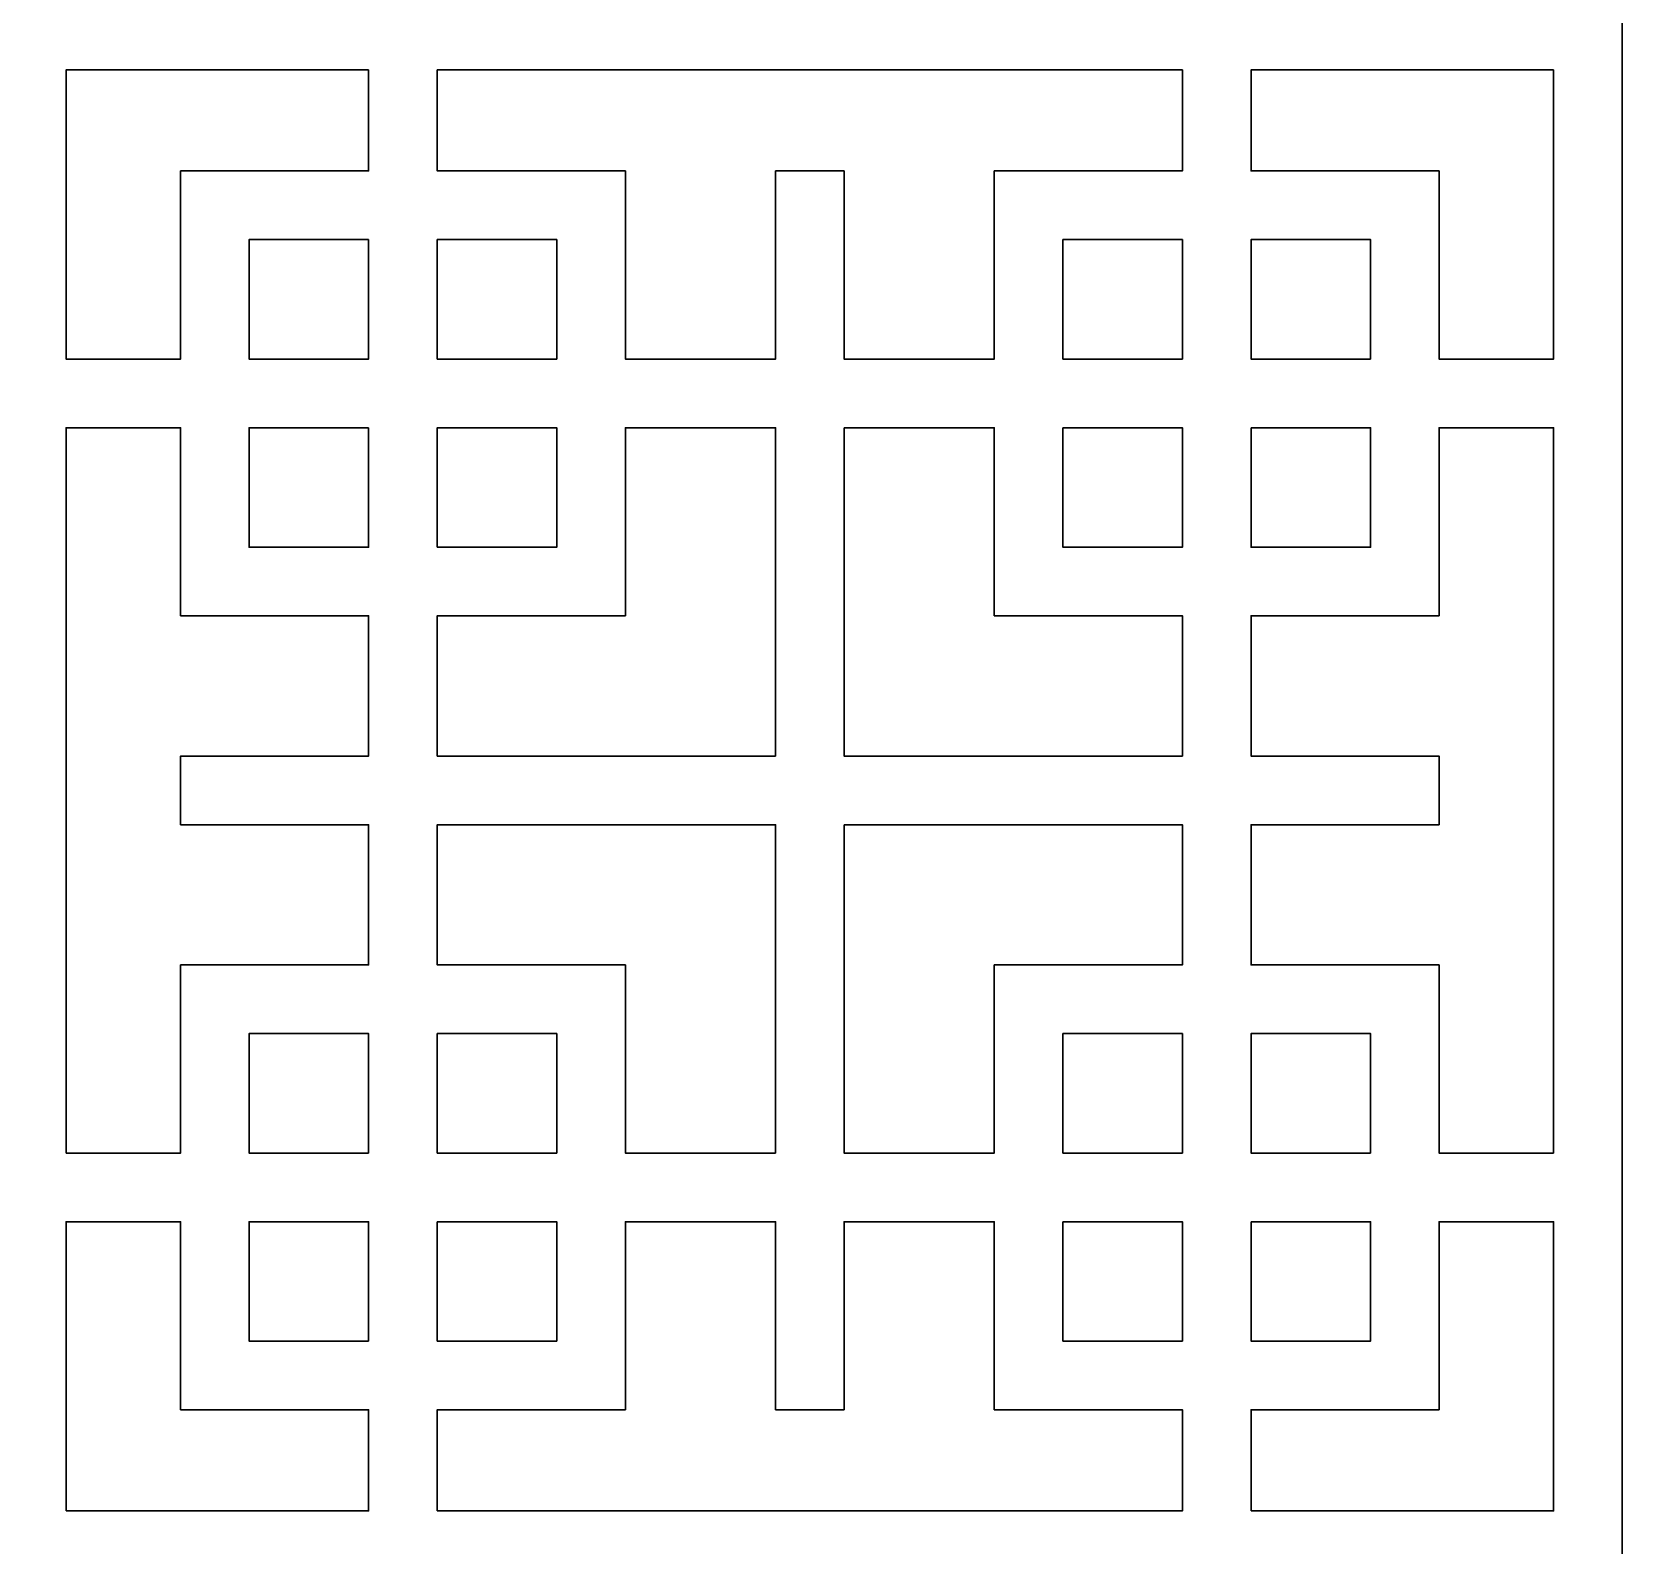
# Model space of a CAD drawing. Header units: centimetres. Extents: x -27 to -22.3, y -9 to 9.
# Drawn here: x -24.642 to -22.286, y 4.475 to 6.718 of the extents above; entities that cross this region are included whole.
import ezdxf

# ---------------------------------------------------------------- set-up
doc = ezdxf.new("R2010")
doc.units = ezdxf.units.CM
doc.header["$MEASUREMENT"] = 0
doc.layers.add('layer 1', color=7, linetype='Continuous')

msp = doc.modelspace()

# ---------------------------------------------------------------- linework, layer by layer
at = {"layer": 'layer 1', "color": 250, "lineweight": 30}
for points, knots in [([(-22.28554, -8.95302), (-22.28554, -8.95302), (-22.28554, -8.89854), (-22.28554, -8.89854), (-22.28554, -8.89854), (-22.28554, -8.89854), (-22.28554, -6.7628), (-22.28554, -6.7628), (-22.28554, -6.7628), (-22.28554, -6.7628), (-22.28554, -6.73569), (-22.28554, -6.73569), (-22.28554, -6.73569), (-22.28554, -6.73569), (-22.28554, -6.71561), (-22.28554, -6.71561), (-22.28554, -6.71561), (-22.28554, -6.71561), (-22.28554, -6.66112), (-22.28554, -6.66112), (-22.28554, -6.66112), (-22.28554, -6.66112), (-22.28554, -4.52539), (-22.28554, -4.52539), (-22.28554, -4.52539), (-22.28554, -4.52539), (-22.28554, -4.49828), (-22.28554, -4.49828), (-22.28554, -4.49828), (-22.28554, -4.49828), (-22.28554, -4.4782), (-22.28554, -4.4782), (-22.28554, -4.4782), (-22.28554, -4.4782), (-22.28554, -4.42371), (-22.28554, -4.42371), (-22.28554, -4.42371), (-22.28554, -4.42371), (-22.28554, -2.28798), (-22.28554, -2.28798), (-22.28554, -2.28798), (-22.28554, -2.28798), (-22.28554, -2.26087), (-22.28554, -2.26087), (-22.28554, -2.26087), (-22.28554, -2.26087), (-22.28554, -2.24079), (-22.28554, -2.24079), (-22.28554, -2.24079), (-22.28554, -2.24079), (-22.28554, -2.1863), (-22.28554, -2.1863), (-22.28554, -2.1863), (-22.28554, -2.1863), (-22.28554, -0.05056), (-22.28554, -0.05056), (-22.28554, -0.05056), (-22.28554, -0.05056), (-22.28554, -0.02345), (-22.28554, -0.02345), (-22.28554, -0.02345), (-22.28554, -0.02345), (-22.28554, -0.00337), (-22.28554, -0.00337), (-22.28554, -0.00337), (-22.28554, -0.00337), (-22.28554, 0.05111), (-22.28554, 0.05111), (-22.28554, 0.05111), (-22.28554, 0.05111), (-22.28554, 2.18685), (-22.28554, 2.18685), (-22.28554, 2.18685), (-22.28554, 2.18685), (-22.28554, 2.21396), (-22.28554, 2.21396), (-22.28554, 2.21396), (-22.28554, 2.21396), (-22.28554, 2.23404), (-22.28554, 2.23404), (-22.28554, 2.23404), (-22.28554, 2.23404), (-22.28554, 2.28853), (-22.28554, 2.28853), (-22.28554, 2.28853), (-22.28554, 2.28853), (-22.28554, 4.42426), (-22.28554, 4.42426), (-22.28554, 4.42426), (-22.28554, 4.42426), (-22.28554, 4.45137), (-22.28554, 4.45137), (-22.28554, 4.45137), (-22.28554, 4.45137), (-22.28554, 4.47145), (-22.28554, 4.47145), (-22.28554, 4.47145), (-22.28554, 4.47145), (-22.28554, 4.52594), (-22.28554, 4.52594), (-22.28554, 4.52594), (-22.28554, 4.52594), (-22.28554, 6.66167), (-22.28554, 6.66167), (-22.28554, 6.66167), (-22.28554, 6.66167), (-22.28554, 6.68878), (-22.28554, 6.68878), (-22.28554, 6.68878), (-22.28554, 6.68878), (-22.28554, 6.70887), (-22.28554, 6.70887), (-22.28554, 6.70887), (-22.28554, 6.70887), (-22.28554, 6.76335), (-22.28554, 6.76335), (-22.28554, 6.76335), (-22.28554, 6.76335), (-22.28554, 8.89909), (-22.28554, 8.89909), (-22.28554, 8.89909), (-22.28554, 8.89909), (-22.28554, 8.9262), (-22.28554, 8.9262), (-22.28554, 8.9262), (-22.28554, 8.9262), (-22.28554, 9.00076), (-22.28554, 9.00076), (-22.28554, 9.00076), (-22.28554, 9.00076), (-26.99914, 9.00076), (-26.99914, 9.00076), (-26.99914, 9.00076), (-26.99914, 9.00076), (-26.99914, 8.9262), (-26.99914, 8.9262), (-26.99914, 8.9262), (-26.99914, 8.9262), (-26.99914, 8.89909), (-26.99914, 8.89909), (-26.99914, 8.89909), (-26.99914, 8.89909), (-26.99914, 6.76335), (-26.99914, 6.76335), (-26.99914, 6.76335), (-26.99914, 6.76335), (-26.99914, 6.74882), (-26.99914, 6.74882), (-26.99914, 6.74882), (-26.99914, 6.74882), (-26.99914, 6.68878), (-26.99914, 6.68878), (-26.99914, 6.68878), (-26.99914, 6.68878), (-26.99914, 6.66167), (-26.99914, 6.66167), (-26.99914, 6.66167), (-26.99914, 6.66167), (-26.99914, 4.52594), (-26.99914, 4.52594), (-26.99914, 4.52594), (-26.99914, 4.52594), (-26.99914, 4.5114), (-26.99914, 4.5114), (-26.99914, 4.5114), (-26.99914, 4.5114), (-26.99914, 4.45137), (-26.99914, 4.45137), (-26.99914, 4.45137), (-26.99914, 4.45137), (-26.99914, 4.42426), (-26.99914, 4.42426), (-26.99914, 4.42426), (-26.99914, 4.42426), (-26.99914, 2.28853), (-26.99914, 2.28853), (-26.99914, 2.28853), (-26.99914, 2.28853), (-26.99914, 2.27399), (-26.99914, 2.27399), (-26.99914, 2.27399), (-26.99914, 2.27399), (-26.99914, 2.21396), (-26.99914, 2.21396), (-26.99914, 2.21396), (-26.99914, 2.21396), (-26.99914, 2.18685), (-26.99914, 2.18685), (-26.99914, 2.18685), (-26.99914, 2.18685), (-26.99914, 0.05111), (-26.99914, 0.05111), (-26.99914, 0.05111), (-26.99914, 0.05111), (-26.99914, 0.03658), (-26.99914, 0.03658), (-26.99914, 0.03658), (-26.99914, 0.03658), (-26.99914, -0.02345), (-26.99914, -0.02345), (-26.99914, -0.02345), (-26.99914, -0.02345), (-26.99914, -0.05056), (-26.99914, -0.05056), (-26.99914, -0.05056), (-26.99914, -0.05056), (-26.99914, -2.1863), (-26.99914, -2.1863), (-26.99914, -2.1863), (-26.99914, -2.1863), (-26.99914, -2.20083), (-26.99914, -2.20083), (-26.99914, -2.20083), (-26.99914, -2.20083), (-26.99914, -2.26087), (-26.99914, -2.26087), (-26.99914, -2.26087), (-26.99914, -2.26087), (-26.99914, -2.28798), (-26.99914, -2.28798), (-26.99914, -2.28798), (-26.99914, -2.28798), (-26.99914, -4.42371), (-26.99914, -4.42371), (-26.99914, -4.42371), (-26.99914, -4.42371), (-26.99914, -4.43825), (-26.99914, -4.43825), (-26.99914, -4.43825), (-26.99914, -4.43825), (-26.99914, -4.49828), (-26.99914, -4.49828), (-26.99914, -4.49828), (-26.99914, -4.49828), (-26.99914, -4.52539), (-26.99914, -4.52539), (-26.99914, -4.52539), (-26.99914, -4.52539), (-26.99914, -6.66112), (-26.99914, -6.66112), (-26.99914, -6.66112), (-26.99914, -6.66112), (-26.99914, -6.67566), (-26.99914, -6.67566), (-26.99914, -6.67566), (-26.99914, -6.67566), (-26.99914, -6.73569), (-26.99914, -6.73569), (-26.99914, -6.73569), (-26.99914, -6.73569), (-26.99914, -6.7628), (-26.99914, -6.7628), (-26.99914, -6.7628), (-26.99914, -6.7628), (-26.99914, -8.89854), (-26.99914, -8.89854), (-26.99914, -8.89854), (-26.99914, -8.89854), (-26.99914, -8.91307), (-26.99914, -8.91307), (-26.99914, -8.91307), (-26.99914, -8.91307), (-26.99914, -9.00021), (-26.99914, -9.00021), (-26.99914, -9.00021), (-26.99914, -9.00021), (-22.28554, -9.00021), (-22.28554, -9.00021), (-22.28554, -9.00021), (-22.28554, -9.00021), (-22.28554, -8.95302), (-22.28554, -8.95302)], [0, 0, 0, 0, 0.0144928, 0.0144928, 0.0144928, 0.0144928, 0.0289855, 0.0289855, 0.0289855, 0.0289855, 0.0434783, 0.0434783, 0.0434783, 0.0434783, 0.057971, 0.057971, 0.057971, 0.057971, 0.0724638, 0.0724638, 0.0724638, 0.0724638, 0.0869565, 0.0869565, 0.0869565, 0.0869565, 0.1014493, 0.1014493, 0.1014493, 0.1014493, 0.115942, 0.115942, 0.115942, 0.115942, 0.1304348, 0.1304348, 0.1304348, 0.1304348, 0.1449275, 0.1449275, 0.1449275, 0.1449275, 0.1594203, 0.1594203, 0.1594203, 0.1594203, 0.173913, 0.173913, 0.173913, 0.173913, 0.1884058, 0.1884058, 0.1884058, 0.1884058, 0.2028986, 0.2028986, 0.2028986, 0.2028986, 0.2173913, 0.2173913, 0.2173913, 0.2173913, 0.2318841, 0.2318841, 0.2318841, 0.2318841, 0.2463768, 0.2463768, 0.2463768, 0.2463768, 0.2608696, 0.2608696, 0.2608696, 0.2608696, 0.2753623, 0.2753623, 0.2753623, 0.2753623, 0.2898551, 0.2898551, 0.2898551, 0.2898551, 0.3043478, 0.3043478, 0.3043478, 0.3043478, 0.3188406, 0.3188406, 0.3188406, 0.3188406, 0.3333333, 0.3333333, 0.3333333, 0.3333333, 0.3478261, 0.3478261, 0.3478261, 0.3478261, 0.3623188, 0.3623188, 0.3623188, 0.3623188, 0.3768116, 0.3768116, 0.3768116, 0.3768116, 0.3913043, 0.3913043, 0.3913043, 0.3913043, 0.4057971, 0.4057971, 0.4057971, 0.4057971, 0.4202899, 0.4202899, 0.4202899, 0.4202899, 0.4347826, 0.4347826, 0.4347826, 0.4347826, 0.4492754, 0.4492754, 0.4492754, 0.4492754, 0.4637681, 0.4637681, 0.4637681, 0.4637681, 0.4782609, 0.4782609, 0.4782609, 0.4782609, 0.4927536, 0.4927536, 0.4927536, 0.4927536, 0.5072464, 0.5072464, 0.5072464, 0.5072464, 0.5217391, 0.5217391, 0.5217391, 0.5217391, 0.5362319, 0.5362319, 0.5362319, 0.5362319, 0.5507246, 0.5507246, 0.5507246, 0.5507246, 0.5652174, 0.5652174, 0.5652174, 0.5652174, 0.5797101, 0.5797101, 0.5797101, 0.5797101, 0.5942029, 0.5942029, 0.5942029, 0.5942029, 0.6086957, 0.6086957, 0.6086957, 0.6086957, 0.6231884, 0.6231884, 0.6231884, 0.6231884, 0.6376812, 0.6376812, 0.6376812, 0.6376812, 0.6521739, 0.6521739, 0.6521739, 0.6521739, 0.6666667, 0.6666667, 0.6666667, 0.6666667, 0.6811594, 0.6811594, 0.6811594, 0.6811594, 0.6956522, 0.6956522, 0.6956522, 0.6956522, 0.7101449, 0.7101449, 0.7101449, 0.7101449, 0.7246377, 0.7246377, 0.7246377, 0.7246377, 0.7391304, 0.7391304, 0.7391304, 0.7391304, 0.7536232, 0.7536232, 0.7536232, 0.7536232, 0.7681159, 0.7681159, 0.7681159, 0.7681159, 0.7826087, 0.7826087, 0.7826087, 0.7826087, 0.7971014, 0.7971014, 0.7971014, 0.7971014, 0.8115942, 0.8115942, 0.8115942, 0.8115942, 0.826087, 0.826087, 0.826087, 0.826087, 0.8405797, 0.8405797, 0.8405797, 0.8405797, 0.8550725, 0.8550725, 0.8550725, 0.8550725, 0.8695652, 0.8695652, 0.8695652, 0.8695652, 0.884058, 0.884058, 0.884058, 0.884058, 0.8985507, 0.8985507, 0.8985507, 0.8985507, 0.9130435, 0.9130435, 0.9130435, 0.9130435, 0.9275362, 0.9275362, 0.9275362, 0.9275362, 0.942029, 0.942029, 0.942029, 0.942029, 0.9565217, 0.9565217, 0.9565217, 0.9565217, 0.9710145, 0.9710145, 0.9710145, 0.9710145, 1, 1, 1, 1]), ([(-24.14315, 6.66167), (-24.14315, 6.66167), (-24.14315, 6.5118), (-24.14315, 6.5118), (-24.14315, 6.5118), (-24.14315, 6.5118), (-24.42192, 6.5118), (-24.42192, 6.5118), (-24.42192, 6.5118), (-24.42192, 6.5118), (-24.42192, 6.23303), (-24.42192, 6.23303), (-24.42192, 6.23303), (-24.42192, 6.23303), (-24.5915, 6.23303), (-24.5915, 6.23303), (-24.5915, 6.23303), (-24.5915, 6.23303), (-24.5915, 6.66167), (-24.5915, 6.66167), (-24.5915, 6.66167), (-24.5915, 6.66167), (-24.14315, 6.66167), (-24.14315, 6.66167)], [0, 0, 0, 0, 0.1428571, 0.1428571, 0.1428571, 0.1428571, 0.2857143, 0.2857143, 0.2857143, 0.2857143, 0.4285714, 0.4285714, 0.4285714, 0.4285714, 0.5714286, 0.5714286, 0.5714286, 0.5714286, 0.7142857, 0.7142857, 0.7142857, 0.7142857, 1, 1, 1, 1]), ([(-22.93724, 6.66167), (-22.93724, 6.66167), (-22.93724, 6.5118), (-22.93724, 6.5118), (-22.93724, 6.5118), (-22.93724, 6.5118), (-23.21601, 6.5118), (-23.21601, 6.5118), (-23.21601, 6.5118), (-23.21601, 6.5118), (-23.21601, 6.23303), (-23.21601, 6.23303), (-23.21601, 6.23303), (-23.21601, 6.23303), (-23.43852, 6.23303), (-23.43852, 6.23303), (-23.43852, 6.23303), (-23.43852, 6.23303), (-23.43852, 6.5118), (-23.43852, 6.5118), (-23.43852, 6.5118), (-23.43852, 6.5118), (-23.5402, 6.5118), (-23.5402, 6.5118), (-23.5402, 6.5118), (-23.5402, 6.5118), (-23.5402, 6.23303), (-23.5402, 6.23303), (-23.5402, 6.23303), (-23.5402, 6.23303), (-23.76271, 6.23303), (-23.76271, 6.23303), (-23.76271, 6.23303), (-23.76271, 6.23303), (-23.76271, 6.5118), (-23.76271, 6.5118), (-23.76271, 6.5118), (-23.76271, 6.5118), (-24.04148, 6.5118), (-24.04148, 6.5118), (-24.04148, 6.5118), (-24.04148, 6.5118), (-24.04148, 6.66167), (-24.04148, 6.66167), (-24.04148, 6.66167), (-24.04148, 6.66167), (-22.93724, 6.66167), (-22.93724, 6.66167)], [0, 0, 0, 0, 0.0769231, 0.0769231, 0.0769231, 0.0769231, 0.1538462, 0.1538462, 0.1538462, 0.1538462, 0.2307692, 0.2307692, 0.2307692, 0.2307692, 0.3076923, 0.3076923, 0.3076923, 0.3076923, 0.3846154, 0.3846154, 0.3846154, 0.3846154, 0.4615385, 0.4615385, 0.4615385, 0.4615385, 0.5384615, 0.5384615, 0.5384615, 0.5384615, 0.6153846, 0.6153846, 0.6153846, 0.6153846, 0.6923077, 0.6923077, 0.6923077, 0.6923077, 0.7692308, 0.7692308, 0.7692308, 0.7692308, 0.8461538, 0.8461538, 0.8461538, 0.8461538, 1, 1, 1, 1]), ([(-22.38722, 6.66167), (-22.38722, 6.66167), (-22.38722, 6.23303), (-22.38722, 6.23303), (-22.38722, 6.23303), (-22.38722, 6.23303), (-22.5568, 6.23303), (-22.5568, 6.23303), (-22.5568, 6.23303), (-22.5568, 6.23303), (-22.5568, 6.5118), (-22.5568, 6.5118), (-22.5568, 6.5118), (-22.5568, 6.5118), (-22.83557, 6.5118), (-22.83557, 6.5118), (-22.83557, 6.5118), (-22.83557, 6.5118), (-22.83557, 6.66167), (-22.83557, 6.66167), (-22.83557, 6.66167), (-22.83557, 6.66167), (-22.38722, 6.66167), (-22.38722, 6.66167)], [0, 0, 0, 0, 0.1428571, 0.1428571, 0.1428571, 0.1428571, 0.2857143, 0.2857143, 0.2857143, 0.2857143, 0.4285714, 0.4285714, 0.4285714, 0.4285714, 0.5714286, 0.5714286, 0.5714286, 0.5714286, 0.7142857, 0.7142857, 0.7142857, 0.7142857, 1, 1, 1, 1]), ([(-24.14315, 6.41012), (-24.14315, 6.41012), (-24.14315, 6.23303), (-24.14315, 6.23303), (-24.14315, 6.23303), (-24.14315, 6.23303), (-24.32024, 6.23303), (-24.32024, 6.23303), (-24.32024, 6.23303), (-24.32024, 6.23303), (-24.32024, 6.41012), (-24.32024, 6.41012), (-24.32024, 6.41012), (-24.32024, 6.41012), (-24.14315, 6.41012), (-24.14315, 6.41012)], [0, 0, 0, 0, 0.2, 0.2, 0.2, 0.2, 0.4, 0.4, 0.4, 0.4, 0.6, 0.6, 0.6, 0.6, 1, 1, 1, 1]), ([(-24.04148, 6.23303), (-24.04148, 6.23303), (-24.04148, 6.41012), (-24.04148, 6.41012), (-24.04148, 6.41012), (-24.04148, 6.41012), (-23.86439, 6.41012), (-23.86439, 6.41012), (-23.86439, 6.41012), (-23.86439, 6.41012), (-23.86439, 6.23303), (-23.86439, 6.23303), (-23.86439, 6.23303), (-23.86439, 6.23303), (-24.04148, 6.23303), (-24.04148, 6.23303)], [0, 0, 0, 0, 0.2, 0.2, 0.2, 0.2, 0.4, 0.4, 0.4, 0.4, 0.6, 0.6, 0.6, 0.6, 1, 1, 1, 1]), ([(-22.93724, 6.23303), (-22.93724, 6.23303), (-23.11433, 6.23303), (-23.11433, 6.23303), (-23.11433, 6.23303), (-23.11433, 6.23303), (-23.11433, 6.41012), (-23.11433, 6.41012), (-23.11433, 6.41012), (-23.11433, 6.41012), (-22.93724, 6.41012), (-22.93724, 6.41012), (-22.93724, 6.41012), (-22.93724, 6.41012), (-22.93724, 6.23303), (-22.93724, 6.23303)], [0, 0, 0, 0, 0.2, 0.2, 0.2, 0.2, 0.4, 0.4, 0.4, 0.4, 0.6, 0.6, 0.6, 0.6, 1, 1, 1, 1]), ([(-22.65848, 6.23303), (-22.65848, 6.23303), (-22.83557, 6.23303), (-22.83557, 6.23303), (-22.83557, 6.23303), (-22.83557, 6.23303), (-22.83557, 6.41012), (-22.83557, 6.41012), (-22.83557, 6.41012), (-22.83557, 6.41012), (-22.65848, 6.41012), (-22.65848, 6.41012), (-22.65848, 6.41012), (-22.65848, 6.41012), (-22.65848, 6.23303), (-22.65848, 6.23303)], [0, 0, 0, 0, 0.2, 0.2, 0.2, 0.2, 0.4, 0.4, 0.4, 0.4, 0.6, 0.6, 0.6, 0.6, 1, 1, 1, 1]), ([(-24.5915, 5.05626), (-24.5915, 5.05626), (-24.5915, 6.13135), (-24.5915, 6.13135), (-24.5915, 6.13135), (-24.5915, 6.13135), (-24.42192, 6.13135), (-24.42192, 6.13135), (-24.42192, 6.13135), (-24.42192, 6.13135), (-24.42192, 5.85259), (-24.42192, 5.85259), (-24.42192, 5.85259), (-24.42192, 5.85259), (-24.14315, 5.85259), (-24.14315, 5.85259), (-24.14315, 5.85259), (-24.14315, 5.85259), (-24.14315, 5.64464), (-24.14315, 5.64464), (-24.14315, 5.64464), (-24.14315, 5.64464), (-24.42192, 5.64464), (-24.42192, 5.64464), (-24.42192, 5.64464), (-24.42192, 5.64464), (-24.42192, 5.54296), (-24.42192, 5.54296), (-24.42192, 5.54296), (-24.42192, 5.54296), (-24.14315, 5.54296), (-24.14315, 5.54296), (-24.14315, 5.54296), (-24.14315, 5.54296), (-24.14315, 5.33503), (-24.14315, 5.33503), (-24.14315, 5.33503), (-24.14315, 5.33503), (-24.42192, 5.33503), (-24.42192, 5.33503), (-24.42192, 5.33503), (-24.42192, 5.33503), (-24.42192, 5.05626), (-24.42192, 5.05626), (-24.42192, 5.05626), (-24.42192, 5.05626), (-24.5915, 5.05626), (-24.5915, 5.05626)], [0, 0, 0, 0, 0.0769231, 0.0769231, 0.0769231, 0.0769231, 0.1538462, 0.1538462, 0.1538462, 0.1538462, 0.2307692, 0.2307692, 0.2307692, 0.2307692, 0.3076923, 0.3076923, 0.3076923, 0.3076923, 0.3846154, 0.3846154, 0.3846154, 0.3846154, 0.4615385, 0.4615385, 0.4615385, 0.4615385, 0.5384615, 0.5384615, 0.5384615, 0.5384615, 0.6153846, 0.6153846, 0.6153846, 0.6153846, 0.6923077, 0.6923077, 0.6923077, 0.6923077, 0.7692308, 0.7692308, 0.7692308, 0.7692308, 0.8461538, 0.8461538, 0.8461538, 0.8461538, 1, 1, 1, 1]), ([(-24.14315, 6.13135), (-24.14315, 6.13135), (-24.14315, 5.95426), (-24.14315, 5.95426), (-24.14315, 5.95426), (-24.14315, 5.95426), (-24.32024, 5.95426), (-24.32024, 5.95426), (-24.32024, 5.95426), (-24.32024, 5.95426), (-24.32024, 6.13135), (-24.32024, 6.13135), (-24.32024, 6.13135), (-24.32024, 6.13135), (-24.14315, 6.13135), (-24.14315, 6.13135)], [0, 0, 0, 0, 0.2, 0.2, 0.2, 0.2, 0.4, 0.4, 0.4, 0.4, 0.6, 0.6, 0.6, 0.6, 1, 1, 1, 1]), ([(-23.5402, 5.64464), (-23.5402, 5.64464), (-23.5402, 6.13135), (-23.5402, 6.13135), (-23.5402, 6.13135), (-23.5402, 6.13135), (-23.76271, 6.13135), (-23.76271, 6.13135), (-23.76271, 6.13135), (-23.76271, 6.13135), (-23.76271, 5.85259), (-23.76271, 5.85259), (-23.76271, 5.85259), (-23.76271, 5.85259), (-24.04148, 5.85259), (-24.04148, 5.85259), (-24.04148, 5.85259), (-24.04148, 5.85259), (-24.04148, 5.64464), (-24.04148, 5.64464), (-24.04148, 5.64464), (-24.04148, 5.64464), (-23.5402, 5.64464), (-23.5402, 5.64464)], [0, 0, 0, 0, 0.1428571, 0.1428571, 0.1428571, 0.1428571, 0.2857143, 0.2857143, 0.2857143, 0.2857143, 0.4285714, 0.4285714, 0.4285714, 0.4285714, 0.5714286, 0.5714286, 0.5714286, 0.5714286, 0.7142857, 0.7142857, 0.7142857, 0.7142857, 1, 1, 1, 1]), ([(-24.04148, 5.95426), (-24.04148, 5.95426), (-24.04148, 6.13135), (-24.04148, 6.13135), (-24.04148, 6.13135), (-24.04148, 6.13135), (-23.86439, 6.13135), (-23.86439, 6.13135), (-23.86439, 6.13135), (-23.86439, 6.13135), (-23.86439, 5.95426), (-23.86439, 5.95426), (-23.86439, 5.95426), (-23.86439, 5.95426), (-24.04148, 5.95426), (-24.04148, 5.95426)], [0, 0, 0, 0, 0.2, 0.2, 0.2, 0.2, 0.4, 0.4, 0.4, 0.4, 0.6, 0.6, 0.6, 0.6, 1, 1, 1, 1]), ([(-23.43852, 6.13135), (-23.43852, 6.13135), (-23.43852, 5.64464), (-23.43852, 5.64464), (-23.43852, 5.64464), (-23.43852, 5.64464), (-22.93724, 5.64464), (-22.93724, 5.64464), (-22.93724, 5.64464), (-22.93724, 5.64464), (-22.93724, 5.85259), (-22.93724, 5.85259), (-22.93724, 5.85259), (-22.93724, 5.85259), (-23.21601, 5.85259), (-23.21601, 5.85259), (-23.21601, 5.85259), (-23.21601, 5.85259), (-23.21601, 6.13135), (-23.21601, 6.13135), (-23.21601, 6.13135), (-23.21601, 6.13135), (-23.43852, 6.13135), (-23.43852, 6.13135)], [0, 0, 0, 0, 0.1428571, 0.1428571, 0.1428571, 0.1428571, 0.2857143, 0.2857143, 0.2857143, 0.2857143, 0.4285714, 0.4285714, 0.4285714, 0.4285714, 0.5714286, 0.5714286, 0.5714286, 0.5714286, 0.7142857, 0.7142857, 0.7142857, 0.7142857, 1, 1, 1, 1]), ([(-23.11433, 6.13135), (-23.11433, 6.13135), (-22.93724, 6.13135), (-22.93724, 6.13135), (-22.93724, 6.13135), (-22.93724, 6.13135), (-22.93724, 5.95426), (-22.93724, 5.95426), (-22.93724, 5.95426), (-22.93724, 5.95426), (-23.11433, 5.95426), (-23.11433, 5.95426), (-23.11433, 5.95426), (-23.11433, 5.95426), (-23.11433, 6.13135), (-23.11433, 6.13135)], [0, 0, 0, 0, 0.2, 0.2, 0.2, 0.2, 0.4, 0.4, 0.4, 0.4, 0.6, 0.6, 0.6, 0.6, 1, 1, 1, 1]), ([(-22.38722, 5.05626), (-22.38722, 5.05626), (-22.5568, 5.05626), (-22.5568, 5.05626), (-22.5568, 5.05626), (-22.5568, 5.05626), (-22.5568, 5.33503), (-22.5568, 5.33503), (-22.5568, 5.33503), (-22.5568, 5.33503), (-22.83557, 5.33503), (-22.83557, 5.33503), (-22.83557, 5.33503), (-22.83557, 5.33503), (-22.83557, 5.54296), (-22.83557, 5.54296), (-22.83557, 5.54296), (-22.83557, 5.54296), (-22.5568, 5.54296), (-22.5568, 5.54296), (-22.5568, 5.54296), (-22.5568, 5.54296), (-22.5568, 5.64464), (-22.5568, 5.64464), (-22.5568, 5.64464), (-22.5568, 5.64464), (-22.83557, 5.64464), (-22.83557, 5.64464), (-22.83557, 5.64464), (-22.83557, 5.64464), (-22.83557, 5.85259), (-22.83557, 5.85259), (-22.83557, 5.85259), (-22.83557, 5.85259), (-22.5568, 5.85259), (-22.5568, 5.85259), (-22.5568, 5.85259), (-22.5568, 5.85259), (-22.5568, 6.13135), (-22.5568, 6.13135), (-22.5568, 6.13135), (-22.5568, 6.13135), (-22.38722, 6.13135), (-22.38722, 6.13135), (-22.38722, 6.13135), (-22.38722, 6.13135), (-22.38722, 5.05626), (-22.38722, 5.05626)], [0, 0, 0, 0, 0.0769231, 0.0769231, 0.0769231, 0.0769231, 0.1538462, 0.1538462, 0.1538462, 0.1538462, 0.2307692, 0.2307692, 0.2307692, 0.2307692, 0.3076923, 0.3076923, 0.3076923, 0.3076923, 0.3846154, 0.3846154, 0.3846154, 0.3846154, 0.4615385, 0.4615385, 0.4615385, 0.4615385, 0.5384615, 0.5384615, 0.5384615, 0.5384615, 0.6153846, 0.6153846, 0.6153846, 0.6153846, 0.6923077, 0.6923077, 0.6923077, 0.6923077, 0.7692308, 0.7692308, 0.7692308, 0.7692308, 0.8461538, 0.8461538, 0.8461538, 0.8461538, 1, 1, 1, 1]), ([(-22.83557, 6.13135), (-22.83557, 6.13135), (-22.65848, 6.13135), (-22.65848, 6.13135), (-22.65848, 6.13135), (-22.65848, 6.13135), (-22.65848, 5.95426), (-22.65848, 5.95426), (-22.65848, 5.95426), (-22.65848, 5.95426), (-22.83557, 5.95426), (-22.83557, 5.95426), (-22.83557, 5.95426), (-22.83557, 5.95426), (-22.83557, 6.13135), (-22.83557, 6.13135)], [0, 0, 0, 0, 0.2, 0.2, 0.2, 0.2, 0.4, 0.4, 0.4, 0.4, 0.6, 0.6, 0.6, 0.6, 1, 1, 1, 1]), ([(-23.5402, 5.05626), (-23.5402, 5.05626), (-23.5402, 5.54296), (-23.5402, 5.54296), (-23.5402, 5.54296), (-23.5402, 5.54296), (-24.04148, 5.54296), (-24.04148, 5.54296), (-24.04148, 5.54296), (-24.04148, 5.54296), (-24.04148, 5.33503), (-24.04148, 5.33503), (-24.04148, 5.33503), (-24.04148, 5.33503), (-23.76271, 5.33503), (-23.76271, 5.33503), (-23.76271, 5.33503), (-23.76271, 5.33503), (-23.76271, 5.05626), (-23.76271, 5.05626), (-23.76271, 5.05626), (-23.76271, 5.05626), (-23.5402, 5.05626), (-23.5402, 5.05626)], [0, 0, 0, 0, 0.1428571, 0.1428571, 0.1428571, 0.1428571, 0.2857143, 0.2857143, 0.2857143, 0.2857143, 0.4285714, 0.4285714, 0.4285714, 0.4285714, 0.5714286, 0.5714286, 0.5714286, 0.5714286, 0.7142857, 0.7142857, 0.7142857, 0.7142857, 1, 1, 1, 1]), ([(-23.43852, 5.54296), (-23.43852, 5.54296), (-23.43852, 5.05626), (-23.43852, 5.05626), (-23.43852, 5.05626), (-23.43852, 5.05626), (-23.21601, 5.05626), (-23.21601, 5.05626), (-23.21601, 5.05626), (-23.21601, 5.05626), (-23.21601, 5.33503), (-23.21601, 5.33503), (-23.21601, 5.33503), (-23.21601, 5.33503), (-22.93724, 5.33503), (-22.93724, 5.33503), (-22.93724, 5.33503), (-22.93724, 5.33503), (-22.93724, 5.54296), (-22.93724, 5.54296), (-22.93724, 5.54296), (-22.93724, 5.54296), (-23.43852, 5.54296), (-23.43852, 5.54296)], [0, 0, 0, 0, 0.1428571, 0.1428571, 0.1428571, 0.1428571, 0.2857143, 0.2857143, 0.2857143, 0.2857143, 0.4285714, 0.4285714, 0.4285714, 0.4285714, 0.5714286, 0.5714286, 0.5714286, 0.5714286, 0.7142857, 0.7142857, 0.7142857, 0.7142857, 1, 1, 1, 1]), ([(-24.14315, 5.05626), (-24.14315, 5.05626), (-24.14315, 5.23335), (-24.14315, 5.23335), (-24.14315, 5.23335), (-24.14315, 5.23335), (-24.32024, 5.23335), (-24.32024, 5.23335), (-24.32024, 5.23335), (-24.32024, 5.23335), (-24.32024, 5.05626), (-24.32024, 5.05626), (-24.32024, 5.05626), (-24.32024, 5.05626), (-24.14315, 5.05626), (-24.14315, 5.05626)], [0, 0, 0, 0, 0.2, 0.2, 0.2, 0.2, 0.4, 0.4, 0.4, 0.4, 0.6, 0.6, 0.6, 0.6, 1, 1, 1, 1]), ([(-24.04148, 5.23335), (-24.04148, 5.23335), (-24.04148, 5.05626), (-24.04148, 5.05626), (-24.04148, 5.05626), (-24.04148, 5.05626), (-23.86439, 5.05626), (-23.86439, 5.05626), (-23.86439, 5.05626), (-23.86439, 5.05626), (-23.86439, 5.23335), (-23.86439, 5.23335), (-23.86439, 5.23335), (-23.86439, 5.23335), (-24.04148, 5.23335), (-24.04148, 5.23335)], [0, 0, 0, 0, 0.2, 0.2, 0.2, 0.2, 0.4, 0.4, 0.4, 0.4, 0.6, 0.6, 0.6, 0.6, 1, 1, 1, 1]), ([(-22.93724, 5.05626), (-22.93724, 5.05626), (-23.11433, 5.05626), (-23.11433, 5.05626), (-23.11433, 5.05626), (-23.11433, 5.05626), (-23.11433, 5.23335), (-23.11433, 5.23335), (-23.11433, 5.23335), (-23.11433, 5.23335), (-22.93724, 5.23335), (-22.93724, 5.23335), (-22.93724, 5.23335), (-22.93724, 5.23335), (-22.93724, 5.05626), (-22.93724, 5.05626)], [0, 0, 0, 0, 0.2, 0.2, 0.2, 0.2, 0.4, 0.4, 0.4, 0.4, 0.6, 0.6, 0.6, 0.6, 1, 1, 1, 1]), ([(-22.65848, 5.05626), (-22.65848, 5.05626), (-22.83557, 5.05626), (-22.83557, 5.05626), (-22.83557, 5.05626), (-22.83557, 5.05626), (-22.83557, 5.23335), (-22.83557, 5.23335), (-22.83557, 5.23335), (-22.83557, 5.23335), (-22.65848, 5.23335), (-22.65848, 5.23335), (-22.65848, 5.23335), (-22.65848, 5.23335), (-22.65848, 5.05626), (-22.65848, 5.05626)], [0, 0, 0, 0, 0.2, 0.2, 0.2, 0.2, 0.4, 0.4, 0.4, 0.4, 0.6, 0.6, 0.6, 0.6, 1, 1, 1, 1]), ([(-24.5915, 4.52594), (-24.5915, 4.52594), (-24.5915, 4.95458), (-24.5915, 4.95458), (-24.5915, 4.95458), (-24.5915, 4.95458), (-24.42192, 4.95458), (-24.42192, 4.95458), (-24.42192, 4.95458), (-24.42192, 4.95458), (-24.42192, 4.67582), (-24.42192, 4.67582), (-24.42192, 4.67582), (-24.42192, 4.67582), (-24.14315, 4.67582), (-24.14315, 4.67582), (-24.14315, 4.67582), (-24.14315, 4.67582), (-24.14315, 4.52594), (-24.14315, 4.52594), (-24.14315, 4.52594), (-24.14315, 4.52594), (-24.5915, 4.52594), (-24.5915, 4.52594)], [0, 0, 0, 0, 0.1428571, 0.1428571, 0.1428571, 0.1428571, 0.2857143, 0.2857143, 0.2857143, 0.2857143, 0.4285714, 0.4285714, 0.4285714, 0.4285714, 0.5714286, 0.5714286, 0.5714286, 0.5714286, 0.7142857, 0.7142857, 0.7142857, 0.7142857, 1, 1, 1, 1]), ([(-24.14315, 4.7775), (-24.14315, 4.7775), (-24.14315, 4.95458), (-24.14315, 4.95458), (-24.14315, 4.95458), (-24.14315, 4.95458), (-24.32024, 4.95458), (-24.32024, 4.95458), (-24.32024, 4.95458), (-24.32024, 4.95458), (-24.32024, 4.7775), (-24.32024, 4.7775), (-24.32024, 4.7775), (-24.32024, 4.7775), (-24.14315, 4.7775), (-24.14315, 4.7775)], [0, 0, 0, 0, 0.2, 0.2, 0.2, 0.2, 0.4, 0.4, 0.4, 0.4, 0.6, 0.6, 0.6, 0.6, 1, 1, 1, 1]), ([(-24.04148, 4.52594), (-24.04148, 4.52594), (-24.04148, 4.67582), (-24.04148, 4.67582), (-24.04148, 4.67582), (-24.04148, 4.67582), (-23.76271, 4.67582), (-23.76271, 4.67582), (-23.76271, 4.67582), (-23.76271, 4.67582), (-23.76271, 4.95458), (-23.76271, 4.95458), (-23.76271, 4.95458), (-23.76271, 4.95458), (-23.5402, 4.95458), (-23.5402, 4.95458), (-23.5402, 4.95458), (-23.5402, 4.95458), (-23.5402, 4.67582), (-23.5402, 4.67582), (-23.5402, 4.67582), (-23.5402, 4.67582), (-23.43852, 4.67582), (-23.43852, 4.67582), (-23.43852, 4.67582), (-23.43852, 4.67582), (-23.43852, 4.95458), (-23.43852, 4.95458), (-23.43852, 4.95458), (-23.43852, 4.95458), (-23.21601, 4.95458), (-23.21601, 4.95458), (-23.21601, 4.95458), (-23.21601, 4.95458), (-23.21601, 4.67582), (-23.21601, 4.67582), (-23.21601, 4.67582), (-23.21601, 4.67582), (-22.93724, 4.67582), (-22.93724, 4.67582), (-22.93724, 4.67582), (-22.93724, 4.67582), (-22.93724, 4.52594), (-22.93724, 4.52594), (-22.93724, 4.52594), (-22.93724, 4.52594), (-24.04148, 4.52594), (-24.04148, 4.52594)], [0, 0, 0, 0, 0.0769231, 0.0769231, 0.0769231, 0.0769231, 0.1538462, 0.1538462, 0.1538462, 0.1538462, 0.2307692, 0.2307692, 0.2307692, 0.2307692, 0.3076923, 0.3076923, 0.3076923, 0.3076923, 0.3846154, 0.3846154, 0.3846154, 0.3846154, 0.4615385, 0.4615385, 0.4615385, 0.4615385, 0.5384615, 0.5384615, 0.5384615, 0.5384615, 0.6153846, 0.6153846, 0.6153846, 0.6153846, 0.6923077, 0.6923077, 0.6923077, 0.6923077, 0.7692308, 0.7692308, 0.7692308, 0.7692308, 0.8461538, 0.8461538, 0.8461538, 0.8461538, 1, 1, 1, 1]), ([(-24.04148, 4.95458), (-24.04148, 4.95458), (-24.04148, 4.7775), (-24.04148, 4.7775), (-24.04148, 4.7775), (-24.04148, 4.7775), (-23.86439, 4.7775), (-23.86439, 4.7775), (-23.86439, 4.7775), (-23.86439, 4.7775), (-23.86439, 4.95458), (-23.86439, 4.95458), (-23.86439, 4.95458), (-23.86439, 4.95458), (-24.04148, 4.95458), (-24.04148, 4.95458)], [0, 0, 0, 0, 0.2, 0.2, 0.2, 0.2, 0.4, 0.4, 0.4, 0.4, 0.6, 0.6, 0.6, 0.6, 1, 1, 1, 1]), ([(-23.11433, 4.95458), (-23.11433, 4.95458), (-22.93724, 4.95458), (-22.93724, 4.95458), (-22.93724, 4.95458), (-22.93724, 4.95458), (-22.93724, 4.7775), (-22.93724, 4.7775), (-22.93724, 4.7775), (-22.93724, 4.7775), (-23.11433, 4.7775), (-23.11433, 4.7775), (-23.11433, 4.7775), (-23.11433, 4.7775), (-23.11433, 4.95458), (-23.11433, 4.95458)], [0, 0, 0, 0, 0.2, 0.2, 0.2, 0.2, 0.4, 0.4, 0.4, 0.4, 0.6, 0.6, 0.6, 0.6, 1, 1, 1, 1]), ([(-22.83557, 4.52594), (-22.83557, 4.52594), (-22.83557, 4.67582), (-22.83557, 4.67582), (-22.83557, 4.67582), (-22.83557, 4.67582), (-22.5568, 4.67582), (-22.5568, 4.67582), (-22.5568, 4.67582), (-22.5568, 4.67582), (-22.5568, 4.95458), (-22.5568, 4.95458), (-22.5568, 4.95458), (-22.5568, 4.95458), (-22.38722, 4.95458), (-22.38722, 4.95458), (-22.38722, 4.95458), (-22.38722, 4.95458), (-22.38722, 4.52594), (-22.38722, 4.52594), (-22.38722, 4.52594), (-22.38722, 4.52594), (-22.83557, 4.52594), (-22.83557, 4.52594)], [0, 0, 0, 0, 0.1428571, 0.1428571, 0.1428571, 0.1428571, 0.2857143, 0.2857143, 0.2857143, 0.2857143, 0.4285714, 0.4285714, 0.4285714, 0.4285714, 0.5714286, 0.5714286, 0.5714286, 0.5714286, 0.7142857, 0.7142857, 0.7142857, 0.7142857, 1, 1, 1, 1]), ([(-22.83557, 4.95458), (-22.83557, 4.95458), (-22.65848, 4.95458), (-22.65848, 4.95458), (-22.65848, 4.95458), (-22.65848, 4.95458), (-22.65848, 4.7775), (-22.65848, 4.7775), (-22.65848, 4.7775), (-22.65848, 4.7775), (-22.83557, 4.7775), (-22.83557, 4.7775), (-22.83557, 4.7775), (-22.83557, 4.7775), (-22.83557, 4.95458), (-22.83557, 4.95458)], [0, 0, 0, 0, 0.2, 0.2, 0.2, 0.2, 0.4, 0.4, 0.4, 0.4, 0.6, 0.6, 0.6, 0.6, 1, 1, 1, 1])]:
    msp.add_open_spline(points, degree=3, knots=knots, dxfattribs=at)

doc.saveas('drawing.dxf')
